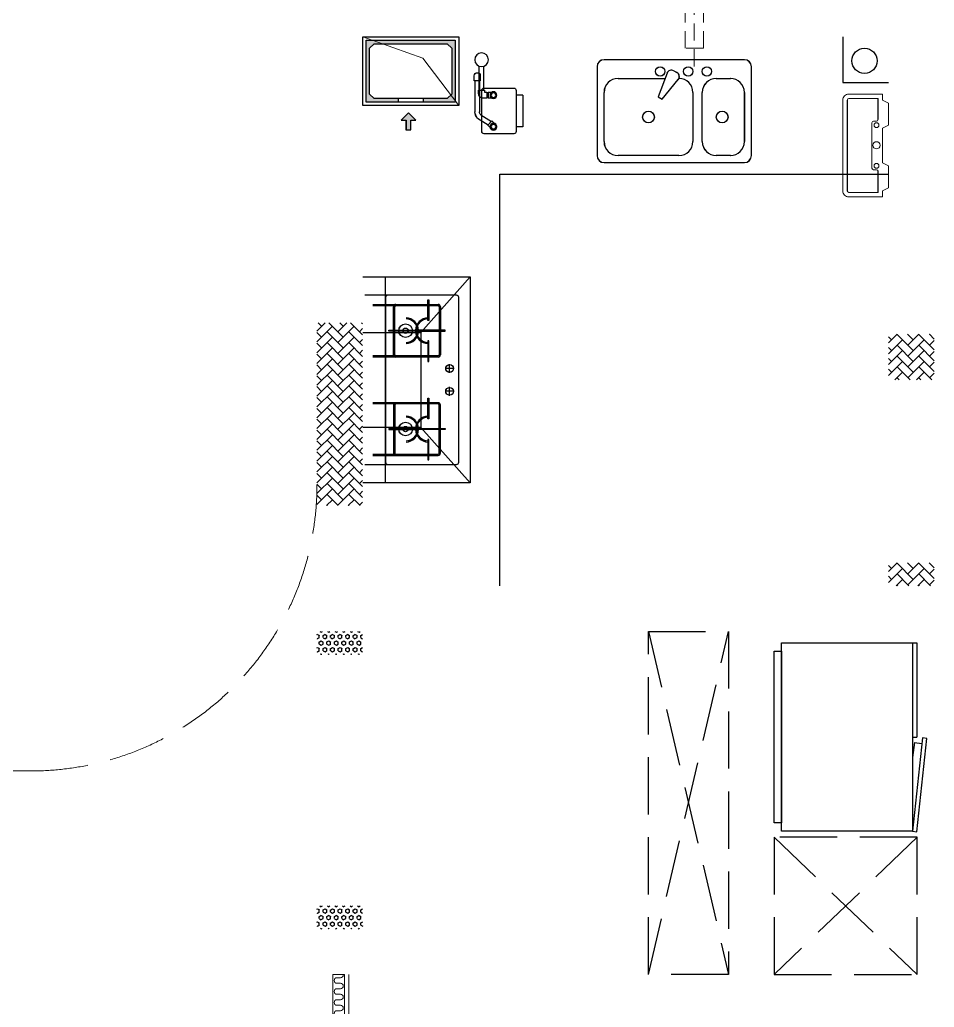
# Model space of a CAD drawing. Extents: x 3443499 to 7125205, y -1700016 to -264854.
# Drawn here: x 3729009 to 3733009, y -832397 to -828079 of the extents above; entities that cross this region are included whole.
import ezdxf

# ---------------------------------------------------------------- set-up
doc = ezdxf.new("R2010")
doc.units = 0
doc.header["$LTSCALE"] = 1000
doc.header["$MEASUREMENT"] = 0
for name, pattern in [('A户型$0$DASH', [0.35, 0.25, -0.1]), ('DASH', [0.35, 0.25, -0.1]), ('HIDDEN', [0.375, 0.25, -0.125])]:
    doc.linetypes.add(name, pattern=pattern)
doc.layers.get('0').update_dxf_attribs({"linetype": 'CONTINUOUS'})
for name, color, linetype in [('!校对', 2, 'CONTINUOUS'), ('5fur', 175, 'CONTINUOUS'), ('AH-FURNITURE', 1, 'CONTINUOUS'), ('IP-bath&kitchen-JOHNSON', 4, 'CONTINUOUS'), ('LVTRY', 252, 'CONTINUOUS'), ('VPIPE-中水', 122, 'CONTINUOUS'), ('保温', 6, 'CONTINUOUS'), ('建筑-排气道', 252, 'CONTINUOUS')]:
    doc.layers.add(name, color=color, linetype=linetype)
for name, color, linetype, lineweight in [('PUB_HATCH', 8, 'CONTINUOUS', 9), ('STAIR', 252, 'CONTINUOUS', 20), ('填充', 251, 'CONTINUOUS', 5), ('平面-空调室内机', 176, 'CONTINUOUS', 9), ('平面-空调预留孔', 252, 'CONTINUOUS', 15), ('立面-洞口示意', 252, 'CONTINUOUS', 13)]:
    doc.layers.add(name, color=color, linetype=linetype, lineweight=lineweight)
doc.styles.add('DIM_FONT', font='SIMPLEX', dxfattribs={"width": 0.7, "bigfont": 'GBCBIG'})

# ---------------------------------------------------------------- blocks, each defined once
blk = doc.blocks.new('A$C00A30745')
at = {"layer": '5fur', "color": 252, "linetype": 'A户型$0$DASH'}
for p, q in [((10850, 5900), (10500, 5900)), ((10500, 5900), (10500, 4400)), ((10850, 5900), (10500, 4400)), ((10850, 4400), (10500, 5900)), ((10850, 4400), (10850, 5900)), ((9675, 5000), (10300, 5000)), ((9675, 4400), (9675, 5000)), ((9675, 5000), (10300, 4400)), ((10300, 5000), (9675, 4400)), ((10300, 5000), (10300, 4400)), ((10300, 4400), (9675, 4400)), ((10500, 4400), (10850, 4400))]:
    blk.add_line(p, q, dxfattribs=at)
blk = doc.blocks.new('$LinePat$保温层')
at = {"color": 0}
for p, q in [((24, -24), (24, -56)), ((72, -56), (72, -24))]:
    blk.add_line(p, q, dxfattribs=at)
for centre, start, end in [((96, -24), 90, 180), ((0, -24), 0, 90), ((48, -56), 180, 0)]:
    blk.add_arc(centre, 24, start, end, dxfattribs=at)
blk = doc.blocks.new('FSFSFSEFS')
at = {"layer": '填充', "color": 252, "true_color": 0x939598}
for points in [[(502442.4, 522248.5), (502442.4, 520948.5)], [(502512.4, 520948.5), (502512.4, 522248.5), (502462.4, 522248.5), (502462.4, 520948.5)], [(502442.4, 520848.5), (502442.4, 520058.5), (503782.5, 520058.5)], [(502462.4, 520848.5), (502462.4, 520078.5), (503782.5, 520078.5), (503782.5, 520128.5), (502512.4, 520128.5), (502512.4, 520848.5)]]:
    blk.add_lwpolyline(points, dxfattribs=at)
at = {"layer": '填充', "color": 252, "yscale": 0.4999999998742679, "zscale": 0.4999999998742679}
for p, xscale, rotation in [((502467.4, 522198.1), 0.5006377550074883, 90.00000000000567), ((502467.4, 522150), 0.5006377550074883, 90.00000000000567), ((502467.4, 522101.9), 0.5006377550074883, 90.00000000000567), ((502467.4, 522053.9), 0.5006377550074883, 90.00000000000567), ((502467.4, 522005.8), 0.5006377550074883, 90.00000000000567), ((502467.4, 521957.7), 0.5006377550074883, 90.00000000000567), ((502467.4, 521909.7), 0.5006377550074883, 90.00000000000567), ((502467.4, 521861.6), 0.5006377550074883, 90.00000000000567), ((502467.4, 521813.6), 0.5006377550074883, 90.00000000000567), ((502467.4, 521765.5), 0.5006377550074883, 90.00000000000567), ((502467.4, 521717.4), 0.5006377550074883, 90.00000000000567), ((502467.4, 521669.4), 0.5006377550074883, 90.00000000000567), ((502467.4, 521621.3), 0.5006377550074883, 90.00000000000567), ((502467.4, 521573.3), 0.5006377550074883, 90.00000000000567), ((502467.4, 521525.2), 0.5006377550074883, 90.00000000000567), ((502467.4, 521477.1), 0.5006377550074883, 90.00000000000567), ((502467.4, 521429.1), 0.5006377550074883, 90.00000000000567), ((502467.4, 521381), 0.5006377550074883, 90.00000000000567), ((502467.4, 521333), 0.5006377550074883, 90.00000000000567), ((502467.4, 521284.9), 0.5006377550074883, 90.00000000000567), ((502467.4, 521236.8), 0.5006377550074883, 90.00000000000567), ((502467.4, 521188.8), 0.5006377550074883, 90.00000000000567), ((502467.4, 521140.7), 0.5006377550074883, 90.00000000000567), ((502467.4, 521092.6), 0.5006377550074883, 90.00000000000567), ((502467.4, 521044.6), 0.5006377550074883, 90.00000000000567), ((502467.4, 520996.5), 0.5006377550074883, 90.00000000000567), ((502467.4, 520948.5), 0.5006377550074883, 90.00000000000567), ((502467.4, 520768.3), 0.5006377550074883, 90.00000000000567), ((502467.4, 520720.2), 0.5006377550074883, 90.00000000000567), ((502467.4, 520672.1), 0.5006377550074883, 90.00000000000567), ((502467.4, 520624.1), 0.5006377550074883, 90.00000000000567), ((502467.4, 520576), 0.5006377550074883, 90.00000000000567), ((502467.4, 520528), 0.5006377550074883, 90.00000000000567), ((502467.4, 520479.9), 0.5006377550074883, 90.00000000000567), ((502467.4, 520431.8), 0.5006377550074883, 90.00000000000567), ((502467.4, 520383.8), 0.5006377550074883, 90.00000000000567), ((502467.4, 520335.7), 0.5006377550074883, 90.00000000000567), ((502467.4, 520287.6), 0.5006377550074883, 90.00000000000567), ((502467.4, 520239.6), 0.5006377550074883, 90.00000000000567), ((502467.4, 520191.5), 0.5006377550074883, 90.00000000000567), ((502467.4, 520143.5), 0.5006377550074883, 90.00000000000567), ((502467.4, 520095.4), 0.5006377550074883, 90.00000000000567), ((502527.4, 520083.5), 0.5013020832264922, 180.0000000004735), ((502575.5, 520083.5), 0.5013020832264922, 180.0000000004735), ((502623.6, 520083.5), 0.5013020832264922, 180.0000000004735), ((502671.7, 520083.5), 0.5013020832264922, 180.0000000004735), ((502719.9, 520083.5), 0.5013020832264922, 180.0000000004735), ((502768, 520083.5), 0.5013020832264922, 180.0000000004735), ((502816.1, 520083.5), 0.5013020832264922, 180.0000000004735), ((502864.2, 520083.5), 0.5013020832264922, 180.0000000004735), ((502912.4, 520083.5), 0.5013020832264922, 180.0000000004735), ((502960.5, 520083.5), 0.5013020832264922, 180.0000000004735), ((503008.6, 520083.5), 0.5013020832264922, 180.0000000004735), ((503056.7, 520083.5), 0.5013020832264922, 180.0000000004735), ((503104.9, 520083.5), 0.5013020832264922, 180.0000000004735), ((503153, 520083.5), 0.5013020832264922, 180.0000000004735), ((503201.1, 520083.5), 0.5013020832264922, 180.0000000004735), ((503249.2, 520083.5), 0.5013020832264922, 180.0000000004735), ((503297.4, 520083.5), 0.5013020832264922, 180.0000000004735), ((503345.5, 520083.5), 0.5013020832264922, 180.0000000004735), ((503393.6, 520083.5), 0.5013020832264922, 180.0000000004735), ((503441.7, 520083.5), 0.5013020832264922, 180.0000000004735), ((503489.9, 520083.5), 0.5013020832264922, 180.0000000004735), ((503538, 520083.5), 0.5013020832264922, 180.0000000004735), ((503586.1, 520083.5), 0.5013020832264922, 180.0000000004735), ((503634.2, 520083.5), 0.5013020832264922, 180.0000000004735), ((503682.4, 520083.5), 0.5013020832264922, 180.0000000004735), ((503730.5, 520083.5), 0.5013020832264922, 180.0000000004735), ((503778.6, 520083.5), 0.5013020832264922, 180.0000000004735)]:
    blk.add_blockref('$LinePat$保温层', p, dxfattribs=dict(at, xscale=xscale, rotation=rotation))
blk = doc.blocks.new('dongkong')
at = {"layer": '平面-空调预留孔', "color": 8, "linetype": 'HIDDEN', "ltscale": 0.3}
for p, q in [((-603796, 210899.9), (-603796, 210431.5)), ((-603836, 210821), (-603836, 210510.8)), ((-603836, 210821), (-603756, 210821)), ((-603756, 210821), (-603756, 210510.8))]:
    blk.add_line(p, q, dxfattribs=at)
blk.add_lwpolyline([(-603756, 210510.8), (-603836, 210510.8)], dxfattribs=at)
blk = doc.blocks.new('A$C263B1184')
at = {"layer": '保温', "linetype": 'ByBlock', "ltscale": 10}
h = blk.add_hatch(dxfattribs=at)
h.set_pattern_fill('AR-HBONE', color=251, scale=55)
h.set_pattern_definition([(45, (-503782.47, -516048.46), (0, 47.4157523), [100.584, -33.528]), (135, (-503758.762, -516024.753), (3e-15, 47.4157523), [100.584, -33.528])])
h.paths.add_polyline_path([(-1199.9, 8250), (-1199.9, 9050), (-1399.9, 9050), (-1399.9, 8250)])
h = blk.add_hatch(dxfattribs=at)
h.set_pattern_fill('AR-HBONE', color=251, scale=55)
h.set_pattern_definition([(45, (-1012960.393, -342660.66), (0, 47.4157523), [100.584, -33.528]), (135, (-1012936.685, -342636.954), (3e-15, 47.4157523), [100.584, -33.528])])
h.paths.add_polyline_path([(-3700, 8800), (-3700, 9000), (-3900, 9000), (-3900, 8800)])
h = blk.add_hatch(dxfattribs=at)
h.set_pattern_fill('AR-HBONE', color=251, scale=55)
h.set_pattern_definition([(45, (-1012960.295, -343660.66), (0, 47.4157523), [100.584, -33.528]), (135, (-1012936.587, -343636.954), (3e-15, 47.4157523), [100.584, -33.528])])
h.paths.add_polyline_path([(-3699.9, 7900), (-3699.9, 8000), (-3899.9, 8000), (-3899.9, 7900)])
at = {"layer": '保温', "linetype": 'Continuous', "ltscale": 10}
h = blk.add_hatch(dxfattribs=at)
h.set_pattern_fill('HEX', color=251, scale=10, angle=90, style=0)
h.set_pattern_definition([(90, (-503782.47, -517398.46), (-16.49778, 1e-15), [9.525, -19.05]), (210, (-503782.47, -517398.46), (8.24889, -14.2874966), [9.525, -19.05]), (150, (-503782.47, -517388.935), (-8.24889, -14.2874966), [9.525, -19.05])])
h.paths.add_polyline_path([(-1199.9, 7600), (-1199.9, 7700), (-1399.9, 7700), (-1399.9, 7600)])
h = blk.add_hatch(dxfattribs=at)
h.set_pattern_fill('HEX', color=251, scale=10, angle=90, style=0)
h.set_pattern_definition([(90, (-503782.47, -518598.46), (-16.49778, 1e-15), [9.525, -19.05]), (210, (-503782.47, -518598.46), (8.24889, -14.2874966), [9.525, -19.05]), (150, (-503782.47, -518588.935), (-8.24889, -14.2874966), [9.525, -19.05])])
h.paths.add_polyline_path([(-1200, 6400), (-1199.9, 6500), (-1399.9, 6500), (-1400, 6400)])
blk = doc.blocks.new('A$C60D053AF')
at = {"layer": 'AH-FURNITURE', "color": 8}
for p, q in [((192.5, -71), (327.6, -71)), ((355.9, -82.7), (384.2, -129)), ((232.5, -90), (128.3, -90)), ((232.5, -110), (128.3, -110)), ((192.5, -91), (327.6, -91)), ((245, -129.5), (245, -122.5)), ((265, -129.5), (265, -122.5)), ((341.7, -96.9), (370, -143.2)), ((255, -281), (255, -251)), ((393, -281), (393, -251)), ((255, -281), (393, -281))]:
    blk.add_line(p, q, dxfattribs=at)
for points in [[(170, -68, 1), (170, -94), (192.5, -94), (192.5, -68)], [(234, -251), (414, -251, 0.414214), (424, -241), (424, -111, 0.414214), (414, -101), (234, -101, 0.414214), (224, -111), (224, -241, 0.414214)], [(268, -122.5), (268, -107, 0.414214), (248, -87), (232.5, -87), (232.5, -113), (242, -113), (242, -122.5)], [(242, -152, 1), (268, -152), (268, -129.5), (242, -129.5)], [(383.8, -161.2, 1), (402.2, -142.8), (386.3, -126.9), (367.9, -145.3)]]:
    blk.add_lwpolyline(points, format="xyb", close=True, dxfattribs=at)
for centre, radius in [((100, -100), 30), ((255, -152), 15), ((255, -152), 10), ((393, -152), 15), ((393, -152), 10)]:
    blk.add_circle(centre, radius, dxfattribs=at)
for radius in [40, 20]:
    blk.add_arc((327.6, -111), radius, 45, 90, dxfattribs=at)
blk = doc.blocks.new('FRSDFDGDGDRGDR')
at = {"layer": '平面-空调预留孔', "color": 252}
for p, q in [((699612.3, 775044), (699612.3, 775441.2)), ((699618.9, 775447.8), (699746.3, 775447.8)), ((699746.3, 775447.8), (699746.3, 775355.4)), ((699719.9, 775342.2), (699719.9, 775143)), ((699726.5, 775348.8), (699739.7, 775348.8)), ((699726.5, 775136.4), (699739.7, 775136.4)), ((699746.3, 775129.8), (699746.3, 775037.4)), ((699746.3, 775037.4), (699618.9, 775037.4))]:
    blk.add_line(p, q, dxfattribs=at)
blk.add_lwpolyline([(699766.1, 775166.7), (699792.5, 775153.5), (699792.5, 775057.2), (699766.1, 775044), (699766.1, 775017.6), (699618.9, 775017.6, -0.414214), (699592.5, 775044), (699592.5, 775441.2, -0.414214), (699618.9, 775467.6), (699766.1, 775467.6), (699766.1, 775441.2), (699792.5, 775428), (699792.5, 775331.6), (699766.1, 775318.4)], format="xyb", close=True, dxfattribs=at)
for centre, radius in [((699739.7, 775331.6), 10.6), ((699739.7, 775243.2), 15.8), ((699739.7, 775153.5), 10.6)]:
    blk.add_circle(centre, radius, dxfattribs=at)
for centre, start, end in [((699618.9, 775441.2), 90, 180), ((699726.5, 775342.2), 90, 180), ((699739.7, 775355.4), 270, 360), ((699726.5, 775143), 180, 270), ((699739.7, 775129.8), 0, 90), ((699618.9, 775044), 180, 270)]:
    blk.add_arc(centre, 6.6, start, end, dxfattribs=at)
blk = doc.blocks.new('*U199')
h = blk.add_hatch(color=5)
h.set_gradient(color1=(0, 0, 255), rotation=180, tint=1)
h.paths.add_polyline_path([(0, 0), (-6.35, -6.35), (-6.35, -2.159), (-15, -2.159), (-15, 2.159), (-6.35, 2.159), (-6.35, 6.35)])
at = {"color": 0, "linetype": 'Continuous'}
blk.add_lwpolyline([(0, 0), (-6.35, -6.35), (-6.35, -2.159), (-15, -2.159), (-15, 2.159), (-6.35, 2.159), (-6.35, 6.35)], close=True, dxfattribs=at)
blk = doc.blocks.new('A$C25274923')
at = {"layer": 'PUB_HATCH'}
for points in [[(42615, 12385), (42615, 12115), (42755, 12115), (42755, 12130), (42650, 12130), (42630, 12150), (42630, 12350), (42650, 12370), (42970, 12370), (42990, 12350), (42990, 12150), (42970, 12130), (42865, 12130), (42865, 12115), (43005, 12115), (43005, 12385)], [(42615.2, 12385), (42615.2, 12115), (42755.2, 12115), (42755.2, 12130), (42650.2, 12130), (42630.2, 12150), (42630.2, 12350), (42650.2, 12370), (42970.2, 12370), (42990.2, 12350), (42990.2, 12150), (42970.2, 12130), (42865.2, 12130), (42865.2, 12115), (43005.2, 12115), (43005.2, 12385)]]:
    blk.add_hatch(color=252, dxfattribs=at).paths.add_polyline_path(points)
at = {"layer": 'IP-bath&kitchen-JOHNSON', "color": 252}
for p, q in [((44700, 12400), (44700, 12200)), ((44700.2, 12400), (44700.2, 12200)), ((44700, 12200), (44900, 12200)), ((44700.2, 12200), (44900.2, 12200))]:
    blk.add_line(p, q, dxfattribs=at)
at = {"layer": 'LVTRY', "color": 252}
for p, q in [((42600, 12400), (43020, 12400)), ((42600, 12100), (42600, 12400)), ((42600.2, 12400), (43020.2, 12400)), ((42600.2, 12100), (42600.2, 12400)), ((43020, 12400), (43020, 12100)), ((43020.2, 12400), (43020.2, 12100)), ((42615, 12385), (43005, 12385)), ((42615, 12115), (42615, 12385)), ((42615.2, 12385), (43005.2, 12385)), ((42615.2, 12115), (42615.2, 12385)), ((42630, 12350), (42650, 12370)), ((42630, 12150), (42630, 12350)), ((42630.2, 12350), (42650.2, 12370)), ((42630.2, 12150), (42630.2, 12350)), ((42650, 12370), (42970, 12370)), ((42650.2, 12370), (42970.2, 12370)), ((42970, 12370), (42990, 12350)), ((42970.2, 12370), (42990.2, 12350)), ((42990, 12350), (42990, 12150)), ((42990.2, 12350), (42990.2, 12150)), ((43005, 12385), (43005, 12115)), ((43005.2, 12385), (43005.2, 12115)), ((43625, 12269.3), (43625, 11880.7)), ((43625.2, 12269.3), (43625.2, 11880.7)), ((44269.3, 12300), (43655.7, 12300)), ((44269.5, 12300), (43655.9, 12300)), ((44300, 11880.7), (44300, 12269.3)), ((44300.2, 11880.7), (44300.2, 12269.3)), ((43931.1, 12241.1), (43892.3, 12137.5)), ((43931.3, 12241.1), (43892.5, 12137.5)), ((43960.5, 12251.6), (43974.8, 12243.4)), ((43960.7, 12251.6), (43974.9, 12243.4)), ((43717, 12218.2), (43922.5, 12218.2)), ((43717.2, 12218.2), (43922.7, 12218.2)), ((43910, 12127.2), (43980.3, 12212.7)), ((43910.2, 12127.2), (43980.5, 12212.7)), ((44146.6, 12218.2), (44208, 12218.2)), ((44146.8, 12218.2), (44208.1, 12218.2)), ((42650, 12130), (42630, 12150)), ((42650.2, 12130), (42630.2, 12150)), ((42990, 12150), (42970, 12130)), ((42990.2, 12150), (42970.2, 12130)), ((43655.7, 11942), (43655.7, 12156.8)), ((43655.9, 11942), (43655.9, 12156.8)), ((43892.3, 12137.5), (43910, 12127.2)), ((43892.5, 12137.5), (43910.2, 12127.2)), ((44044.3, 12156.8), (44044.3, 11942)), ((44044.5, 12156.8), (44044.5, 11942)), ((44085.2, 11942), (44085.2, 12156.8)), ((44085.4, 11942), (44085.4, 12156.8)), ((44269.3, 12156.8), (44269.3, 11942)), ((44269.5, 12156.8), (44269.5, 11942)), ((43020, 12100), (42600, 12100)), ((43020.2, 12100), (42600.2, 12100)), ((43005, 12115), (42615, 12115)), ((43005.2, 12115), (42615.2, 12115)), ((42970, 12130), (42650, 12130)), ((42970.2, 12130), (42650.2, 12130)), ((42755, 12130), (42755, 12115)), ((42755.2, 12130), (42755.2, 12115)), ((42865, 12130), (42865, 12115)), ((42865.2, 12130), (42865.2, 12115)), ((42970, 12130), (42970, 12130)), ((42970.2, 12130), (42970.2, 12130)), ((43983, 11880.7), (43717, 11880.7)), ((43983.1, 11880.7), (43717.2, 11880.7)), ((44208, 11880.7), (44146.6, 11880.7)), ((44208.1, 11880.7), (44146.8, 11880.7)), ((43655.7, 11850), (44269.3, 11850)), ((43655.9, 11850), (44269.5, 11850)), ((43200, 10000), (43200, 11800)), ((43200, 11800), (44900.1, 11800)), ((43200.2, 10000), (43200.2, 11800)), ((43200.2, 11800), (44900.3, 11800)), ((42600, 11350), (43070.2, 11350)), ((42600.2, 11350), (43070.4, 11350)), ((42700, 10450), (42700, 11350)), ((42700.2, 10450), (42700.2, 11350)), ((42854.3, 11107), (43070.2, 11350)), ((42854.5, 11107), (43070.4, 11350)), ((43070.2, 11350), (43070.2, 10450)), ((43070.4, 11350), (43070.4, 10450)), ((43010, 11270), (42610, 11270)), ((43010.2, 11270), (42610.2, 11270)), ((42645, 11230), (42930, 11230)), ((42645.2, 11230), (42930.2, 11230)), ((42700, 11260), (42700, 10540)), ((42700.2, 11260), (42700.2, 10540)), ((42885.3, 11160), (42885.3, 11250)), ((42885.3, 11250), (42889.8, 11250)), ((42885.4, 11160), (42885.4, 11250)), ((42885.4, 11250), (42889.9, 11250)), ((42889.8, 11250), (42889.8, 11160)), ((42889.9, 11250), (42889.9, 11160)), ((43020, 10540), (43020, 11260)), ((43020.2, 10540), (43020.2, 11260)), ((42645, 11225), (42930, 11225)), ((42645.2, 11225), (42930.2, 11225)), ((42735, 11010), (42735, 11220)), ((42735.2, 11010), (42735.2, 11220)), ((42740, 11010), (42740, 11220)), ((42740.2, 11010), (42740.2, 11220)), ((42935, 11220), (42935, 11010)), ((42935.2, 11220), (42935.2, 11010)), ((42940, 11220), (42940, 11010)), ((42940.2, 11220), (42940.2, 11010)), ((42889.8, 11160), (42885.3, 11160)), ((42889.9, 11160), (42885.4, 11160)), ((42600, 11107), (42854.3, 11107)), ((42600.2, 11107), (42854.5, 11107)), ((42700, 10691.9), (42700, 11107)), ((42700.2, 10691.9), (42700.2, 11107)), ((42715, 11117.2), (42842.5, 11117.2)), ((42715, 11112.7), (42715, 11117.2)), ((42842.5, 11112.7), (42715, 11112.7)), ((42715.2, 11117.2), (42842.7, 11117.2)), ((42715.2, 11112.7), (42715.2, 11117.2)), ((42842.7, 11112.7), (42715.2, 11112.7)), ((42960, 11117.2), (42832.5, 11117.2)), ((42832.5, 11117.2), (42832.5, 11112.7)), ((42832.5, 11112.7), (42960, 11112.7)), ((42960.2, 11117.2), (42832.7, 11117.2)), ((42832.7, 11117.2), (42832.7, 11112.7)), ((42832.7, 11112.7), (42960.2, 11112.7)), ((42842.5, 11117.2), (42842.5, 11112.7)), ((42842.7, 11117.2), (42842.7, 11112.7)), ((42854.3, 11107), (42854.3, 10691.9)), ((42854.5, 11107), (42854.5, 10691.9)), ((42960, 11112.7), (42960, 11117.2)), ((42960.2, 11112.7), (42960.2, 11117.2)), ((42889.8, 11070), (42885.3, 11070)), ((42885.3, 11070), (42885.3, 10980)), ((42889.9, 11070), (42885.4, 11070)), ((42885.4, 11070), (42885.4, 10980)), ((42889.8, 10980), (42889.8, 11070)), ((42889.9, 10980), (42889.9, 11070)), ((42930, 11005), (42645, 11005)), ((42930, 11000), (42645, 11000)), ((42930.2, 11005), (42645.2, 11005)), ((42930.2, 11000), (42645.2, 11000)), ((42885.3, 10980), (42889.8, 10980)), ((42885.4, 10980), (42889.9, 10980)), ((42980, 10930.6), (42980, 10969.4)), ((42980.2, 10930.6), (42980.2, 10969.4)), ((42999.4, 10950), (42960.6, 10950)), ((42999.6, 10950), (42960.8, 10950)), ((42999.4, 10850), (42960.6, 10850)), ((42999.6, 10850), (42960.8, 10850)), ((42980, 10830.6), (42980, 10869.4)), ((42980.2, 10830.6), (42980.2, 10869.4)), ((42930, 10800), (42645, 10800)), ((42930, 10795), (42645, 10795)), ((42930.2, 10800), (42645.2, 10800)), ((42930.2, 10795), (42645.2, 10795)), ((42885.3, 10730), (42885.3, 10820)), ((42885.3, 10820), (42889.8, 10820)), ((42885.4, 10730), (42885.4, 10820)), ((42885.4, 10820), (42889.9, 10820)), ((42889.8, 10820), (42889.8, 10730)), ((42889.9, 10820), (42889.9, 10730)), ((42735, 10790), (42735, 10580)), ((42735.2, 10790), (42735.2, 10580)), ((42740, 10790), (42740, 10580)), ((42740.2, 10790), (42740.2, 10580)), ((42935, 10580), (42935, 10790)), ((42935.2, 10580), (42935.2, 10790)), ((42940, 10580), (42940, 10790)), ((42940.2, 10580), (42940.2, 10790)), ((42889.8, 10730), (42885.3, 10730)), ((42889.9, 10730), (42885.4, 10730)), ((42854.3, 10691.9), (42600, 10691.9)), ((42854.5, 10691.9), (42600.2, 10691.9)), ((42842.5, 10687.2), (42715, 10687.2)), ((42715, 10687.2), (42715, 10682.7)), ((42715, 10682.7), (42842.5, 10682.7)), ((42842.7, 10687.2), (42715.2, 10687.2)), ((42715.2, 10687.2), (42715.2, 10682.7)), ((42715.2, 10682.7), (42842.7, 10682.7)), ((42832.5, 10682.7), (42832.5, 10687.2)), ((42832.5, 10687.2), (42960, 10687.2)), ((42960, 10682.7), (42832.5, 10682.7)), ((42832.7, 10682.7), (42832.7, 10687.2)), ((42832.7, 10687.2), (42960.2, 10687.2)), ((42960.2, 10682.7), (42832.7, 10682.7)), ((42842.5, 10682.7), (42842.5, 10687.2)), ((42842.7, 10682.7), (42842.7, 10687.2)), ((43070.2, 10450), (42854.3, 10691.9)), ((43070.4, 10450), (42854.5, 10691.9)), ((42960, 10687.2), (42960, 10682.7)), ((42960.2, 10687.2), (42960.2, 10682.7)), ((42889.8, 10640), (42885.3, 10640)), ((42885.3, 10640), (42885.3, 10550)), ((42889.9, 10640), (42885.4, 10640)), ((42885.4, 10640), (42885.4, 10550)), ((42889.8, 10550), (42889.8, 10640)), ((42889.9, 10550), (42889.9, 10640)), ((42645, 10575), (42930, 10575)), ((42645, 10570), (42930, 10570)), ((42645.2, 10575), (42930.2, 10575)), ((42645.2, 10570), (42930.2, 10570)), ((42885.3, 10550), (42889.8, 10550)), ((42885.4, 10550), (42889.9, 10550)), ((42610, 10530), (43010, 10530)), ((42610.2, 10530), (43010.2, 10530)), ((43070.2, 10450), (42600, 10450)), ((43070.4, 10450), (42600.2, 10450)), ((44432, 8926), (44432, 9750)), ((44432, 9750), (45004.8, 9750)), ((44432.2, 8926), (44432.2, 9750)), ((44432.2, 9750), (45005, 9750)), ((45004.8, 9750), (45004.8, 8926)), ((45004.8, 9750), (45024, 9750)), ((45005, 9750), (45005, 8926)), ((45005, 9750), (45024.2, 9750)), ((45024, 9750), (45024, 9338)), ((45024.2, 9750), (45024.2, 9338)), ((44400, 8962.8), (44400, 9713.2)), ((44400, 9713.2), (44432, 9713.2)), ((44400.2, 8962.8), (44400.2, 9713.2)), ((44400.2, 9713.2), (44432.2, 9713.2)), ((44432, 9713.2), (44432, 8962.8)), ((44432.2, 9713.2), (44432.2, 8962.8)), ((45004.8, 9338), (45024, 9338)), ((45048.5, 9335.1), (45004.8, 8926)), ((45005, 9338), (45024.2, 9338)), ((45048.7, 9335.1), (45005, 8926)), ((45023.8, 8923.1), (45067.4, 9332.2)), ((45024, 8923.1), (45067.6, 9332.2)), ((45067.4, 9332.2), (45048.5, 9335.1)), ((45067.6, 9332.2), (45048.7, 9335.1)), ((45013.6, 9314.7), (45004.8, 9248.3)), ((45013.8, 9314.7), (45005, 9248.3)), ((45013.6, 9314.7), (45045.1, 9309.8)), ((45013.8, 9314.7), (45045.3, 9309.8)), ((44432, 8962.8), (44400, 8962.8)), ((44432.2, 8962.8), (44400.2, 8962.8)), ((45008.4, 8949.5), (45004.8, 8950)), ((45008.6, 8949.5), (45005, 8950)), ((45004.8, 8926), (44432, 8926)), ((45005, 8926), (44432.2, 8926)), ((45004.8, 8926), (45023.8, 8923.1)), ((45005, 8926), (45024, 8923.1))]:
    blk.add_line(p, q, dxfattribs=at)
for centre, radius in [((43901.1, 12248.9), 20.5), ((43901.3, 12248.9), 20.5), ((44023.9, 12248.9), 20.5), ((44024.1, 12248.9), 20.5), ((44105.7, 12248.9), 20.5), ((44105.9, 12248.9), 20.5), ((43850, 12049.4), 25.6), ((43850.2, 12049.4), 25.6), ((44172.2, 12049.4), 25.6), ((44172.3, 12049.4), 25.6), ((42787.5, 11115), 29.7), ((42787.7, 11115), 29.7), ((42787.5, 11115), 11.7), ((42787.7, 11115), 11.7), ((42980, 10950), 17), ((42980.2, 10950), 17), ((42980, 10850), 17), ((42980.2, 10850), 17), ((42787.5, 10685), 29.7), ((42787.7, 10685), 29.7), ((42787.5, 10685), 11.7), ((42787.7, 10685), 11.7)]:
    blk.add_circle(centre, radius, dxfattribs=at)
for centre, radius, start, end in [((43655.7, 12269.3), 30.7, 90, 180), ((43655.9, 12269.3), 30.7, 90, 180), ((44269.3, 12269.3), 30.7, 360, 90), ((44269.5, 12269.3), 30.7, 360, 90), ((43950.2, 12233.9), 20.5, 60, 159.4623), ((43950.4, 12233.9), 20.5, 60, 159.4623), ((43964.5, 12225.7), 20.5, 320.5377, 60), ((43964.7, 12225.7), 20.5, 320.5377, 60), ((43717, 12156.8), 61.4, 90, 180), ((43717.2, 12156.8), 61.4, 90, 180), ((43983, 12156.8), 61.4, 360, 90), ((43983.1, 12156.8), 61.4, 360, 90), ((44146.6, 12156.8), 61.4, 90, 180), ((44146.8, 12156.8), 61.4, 90, 180), ((44208, 12156.8), 61.4, 360, 90), ((44208.1, 12156.8), 61.4, 360, 90), ((43717, 11942), 61.4, 180, 270), ((43717.2, 11942), 61.4, 180, 270), ((43983, 11942), 61.4, 270, 360), ((43983.1, 11942), 61.4, 270, 360), ((44146.6, 11942), 61.4, 180, 270), ((44146.8, 11942), 61.4, 180, 270), ((44208, 11942), 61.4, 270, 360), ((44208.1, 11942), 61.4, 270, 360), ((43655.7, 11880.7), 30.7, 180, 270), ((43655.9, 11880.7), 30.7, 180, 270), ((44269.3, 11880.7), 30.7, 270, 360), ((44269.5, 11880.7), 30.7, 270, 360), ((42710, 11260), 10, 90, 180), ((42710.2, 11260), 10, 90, 180), ((43010, 11260), 10, 0, 90), ((43010.2, 11260), 10, 0, 90), ((42745, 11220), 10, 90, 180), ((42745.2, 11220), 10, 90, 180), ((42930, 11220), 10, 0, 90), ((42930.2, 11220), 10, 0, 90), ((42745, 11220), 5, 90, 180), ((42745.2, 11220), 5, 90, 180), ((42930, 11220), 5, 0, 90), ((42930.2, 11220), 5, 0, 90), ((42787.5, 11115), 56.7, 2.2742, 87.7258), ((42787.5, 11115), 52.2, 2.4704, 87.5296), ((42787.7, 11115), 56.7, 2.2742, 87.7258), ((42787.7, 11115), 52.2, 2.4704, 87.5296), ((42887.5, 11115), 56.7, 92.2742, 177.7258), ((42887.7, 11115), 56.7, 92.2742, 177.7258), ((42887.5, 11115), 52.2, 92.4704, 177.5296), ((42887.7, 11115), 52.2, 92.4704, 177.5296), ((42787.5, 11115), 56.7, 272.2742, 357.7258), ((42787.5, 11115), 52.2, 272.4704, 357.5296), ((42787.7, 11115), 56.7, 272.2742, 357.7258), ((42787.7, 11115), 52.2, 272.4704, 357.5296), ((42887.5, 11115), 56.7, 182.2742, 267.7258), ((42887.7, 11115), 56.7, 182.2742, 267.7258), ((42887.5, 11115), 52.2, 182.4704, 267.5296), ((42887.7, 11115), 52.2, 182.4704, 267.5296), ((42745, 11010), 10, 180, 270), ((42745.2, 11010), 10, 180, 270), ((42745, 11010), 5, 180, 270), ((42745.2, 11010), 5, 180, 270), ((42930, 11010), 5, 270, 0), ((42930, 11010), 10, 270, 0), ((42930.2, 11010), 5, 270, 0), ((42930.2, 11010), 10, 270, 0), ((42745, 10790), 10, 90, 180), ((42745.2, 10790), 10, 90, 180), ((42745, 10790), 5, 90, 180), ((42745.2, 10790), 5, 90, 180), ((42930, 10790), 10, 0, 90), ((42930, 10790), 5, 0, 90), ((42930.2, 10790), 10, 0, 90), ((42930.2, 10790), 5, 0, 90), ((42787.5, 10685), 56.7, 2.2742, 87.7258), ((42787.5, 10685), 52.2, 2.4704, 87.5296), ((42787.7, 10685), 56.7, 2.2742, 87.7258), ((42787.7, 10685), 52.2, 2.4704, 87.5296), ((42887.5, 10685), 56.7, 92.2742, 177.7258), ((42887.7, 10685), 56.7, 92.2742, 177.7258), ((42887.5, 10685), 52.2, 92.4704, 177.5296), ((42887.7, 10685), 52.2, 92.4704, 177.5296), ((42787.5, 10685), 56.7, 272.2742, 357.7258), ((42787.5, 10685), 52.2, 272.4704, 357.5296), ((42787.7, 10685), 56.7, 272.2742, 357.7258), ((42787.7, 10685), 52.2, 272.4704, 357.5296), ((42887.5, 10685), 56.7, 182.2742, 267.7258), ((42887.7, 10685), 56.7, 182.2742, 267.7258), ((42887.5, 10685), 52.2, 182.4704, 267.5296), ((42887.7, 10685), 52.2, 182.4704, 267.5296), ((42745, 10580), 10, 180, 270), ((42745.2, 10580), 10, 180, 270), ((42745, 10580), 5, 180, 270), ((42745.2, 10580), 5, 180, 270), ((42930, 10580), 5, 270, 0), ((42930, 10580), 10, 270, 0), ((42930.2, 10580), 5, 270, 0), ((42930.2, 10580), 10, 270, 0), ((42710, 10540), 10, 180, 270), ((42710.2, 10540), 10, 180, 270), ((43010, 10540), 10, 270, 0), ((43010.2, 10540), 10, 270, 0)]:
    blk.add_arc(centre, radius, start, end, dxfattribs=at)
at = {"layer": 'STAIR', "color": 252, "linetype": 'DASH'}
blk.add_lwpolyline([(39800, 10440, 0.414214), (41050, 9190), (41150, 9190, 0.414214), (42400, 10440)], format="xyb", dxfattribs=at)
at = {"layer": 'VPIPE-中水', "color": 252, "linetype": 'Continuous'}
blk.add_circle((44794.8, 12295), 55, dxfattribs=at)
at = {"layer": '立面-洞口示意', "color": 252}
for points in [[(42600, 12400), (42863.6, 12306.1), (43020, 12100)], [(42600.2, 12400), (42863.7, 12306.1), (43020.2, 12100)]]:
    blk.add_lwpolyline(points, dxfattribs=at)
at = {"color": 252, "extrusion": (0, 0, -1), "zscale": -1, "rotation": 270}
for p in [(-43020, 12400), (-43020.2, 12400)]:
    blk.add_blockref('A$C60D053AF', p, dxfattribs=at)
at = {"color": 252}
for p in [(-654892.5, -763317.6), (-654892.3, -763317.6)]:
    blk.add_blockref('FRSDFDGDGDRGDR', p, dxfattribs=at)
at = {"color": 252, "xscale": -1}
for name, p in [('A$C263B1184', (41200, 2100)), ('A$C00A30745', (54700, 3900)), ('FSFSFSEFS', (544982.5, -513948.5))]:
    blk.add_blockref(name, p, dxfattribs=at)
at = {"layer": '平面-空调室内机', "color": 252, "ltscale": 0.3, "rotation": 180}
blk.add_blockref('dongkong', (-559746, 223170.8), dxfattribs=at)
at = {"layer": '建筑-排气道', "color": 252, "xscale": -5, "yscale": 5, "zscale": 5, "rotation": 270}
for p in [(42800.1, 12067.7), (42800.3, 12067.7)]:
    blk.add_blockref('*U199', p, dxfattribs=at)
at = {"layer": 'LVTRY', "color": 252, "style": 'DIM_FONT', "text_generation_flag": 4, "width": 0.8, "flags": 9}
for tag, p in [('XSIZE', (10837.5, 12299)), ('YSIZE', (10837.5, 12299)), ('XSIZE', (38237.5, 12299)), ('YSIZE', (38237.5, 12299)), ('XSIZE', (38237.7, 12299)), ('YSIZE', (38237.7, 12299))]:
    blk.add_attdef(tag, p, '', height=0.5, rotation=90, dxfattribs=at)
at = {"layer": 'LVTRY', "color": 252, "style": 'DIM_FONT', "width": 0.8, "flags": 9}
for tag, p in [('XSIZE', (16562.5, 12299)), ('YSIZE', (16562.5, 12299)), ('XSIZE', (43962.5, 12299)), ('YSIZE', (43962.5, 12299)), ('XSIZE', (43962.7, 12299)), ('YSIZE', (43962.7, 12299))]:
    blk.add_attdef(tag, p, '', height=0.5, rotation=90, dxfattribs=at)

msp = doc.modelspace()

# ---------------------------------------------------------------- block references
at = {"layer": '!校对'}
msp.add_blockref('A$C25274923', (3687909.1, -840553.4), dxfattribs=at)

doc.saveas('drawing.dxf')
